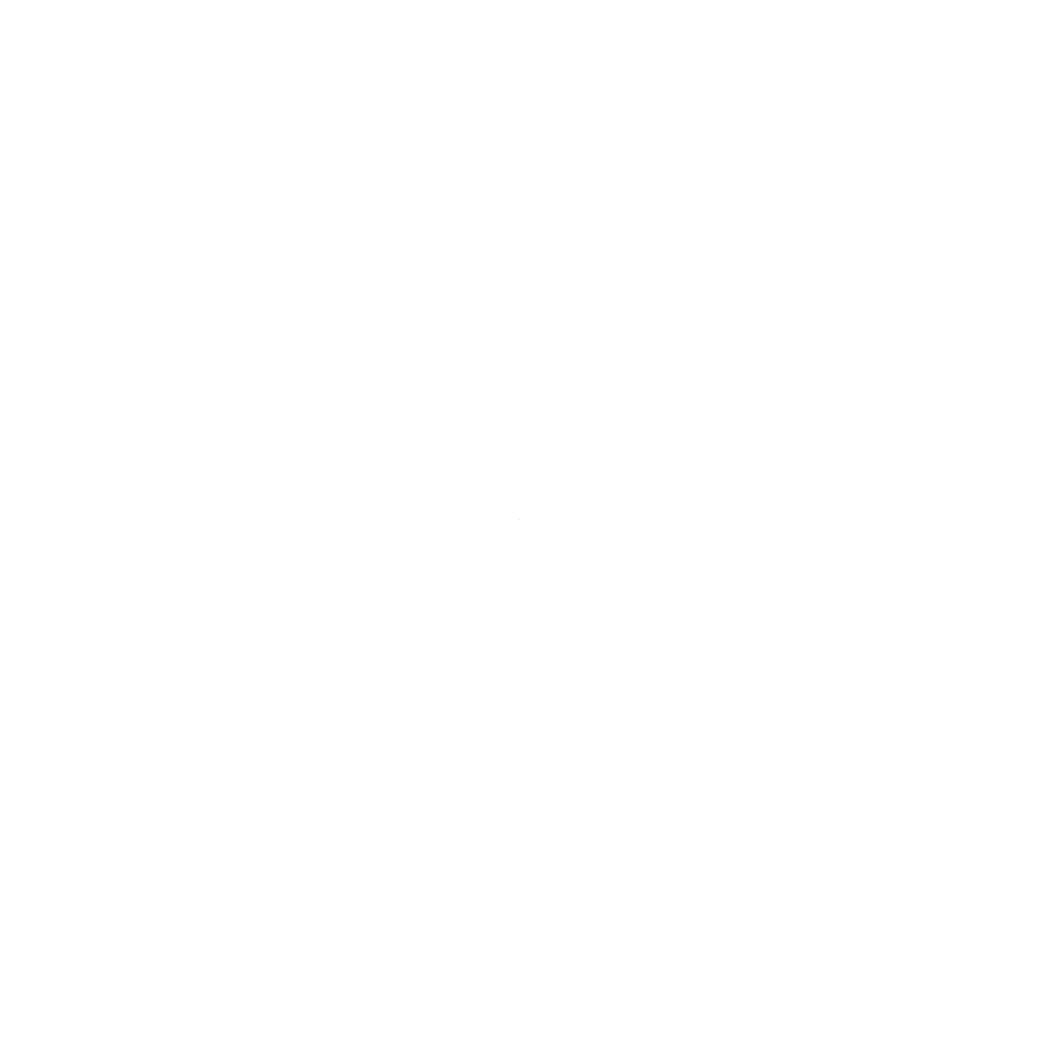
# Model space of a CAD drawing. Header units: inches. Extents: x 30.4815862867 to 30.4815862867, y 36.820820007 to 36.820820007.
import ezdxf

# ---------------------------------------------------------------- set-up
doc = ezdxf.new("R2010")
doc.units = ezdxf.units.IN
doc.header["$MEASUREMENT"] = 0
doc.layers.get('0').update_dxf_attribs({"true_color": 0xc2ced6})

msp = doc.modelspace()

# ---------------------------------------------------------------- linework, layer by layer
msp.add_line((30.4815862867, 36.820820007, -1.1161228734), (30.4815862867, 36.820820007, -1.1161228734))

doc.saveas('drawing.dxf')
